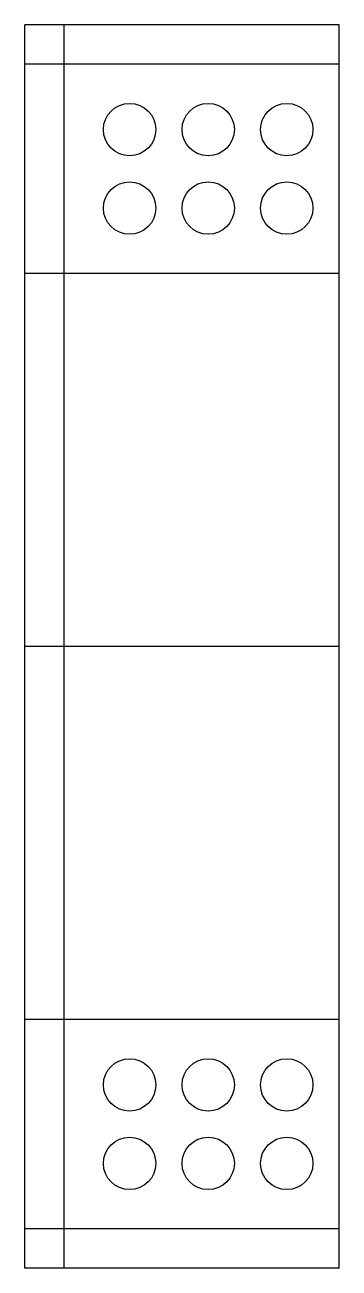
# Model space of a CAD drawing. Extents: x 0 to 240, y -475 to 475.
import ezdxf

# ---------------------------------------------------------------- set-up
doc = ezdxf.new("R2010")
doc.units = 0
doc.layers.get('0').update_dxf_attribs({"linetype": 'CONTINUOUS'})

msp = doc.modelspace()

# ---------------------------------------------------------------- linework, layer by layer
for p, q in [((0, -475), (0, 475)), ((240, 475), (0, 475)), ((30, -475), (30, 475)), ((240, -475), (240, 475)), ((240, 445), (0, 445)), ((240, 285), (0, 285)), ((240, 0), (0, 0)), ((240, -285), (0, -285)), ((240, -445), (0, -445)), ((240, -475), (0, -475))]:
    msp.add_line(p, q)
for centre in [(80, 395), (80, 395), (140, 395), (140, 395), (200, 395), (200, 395), (80, 335), (80, 335), (140, 335), (140, 335), (200, 335), (200, 335), (80, -335), (80, -335), (140, -335), (140, -335), (200, -335), (200, -335), (80, -395), (80, -395), (140, -395), (140, -395), (200, -395), (200, -395)]:
    msp.add_circle(centre, 20)

doc.saveas('drawing.dxf')
